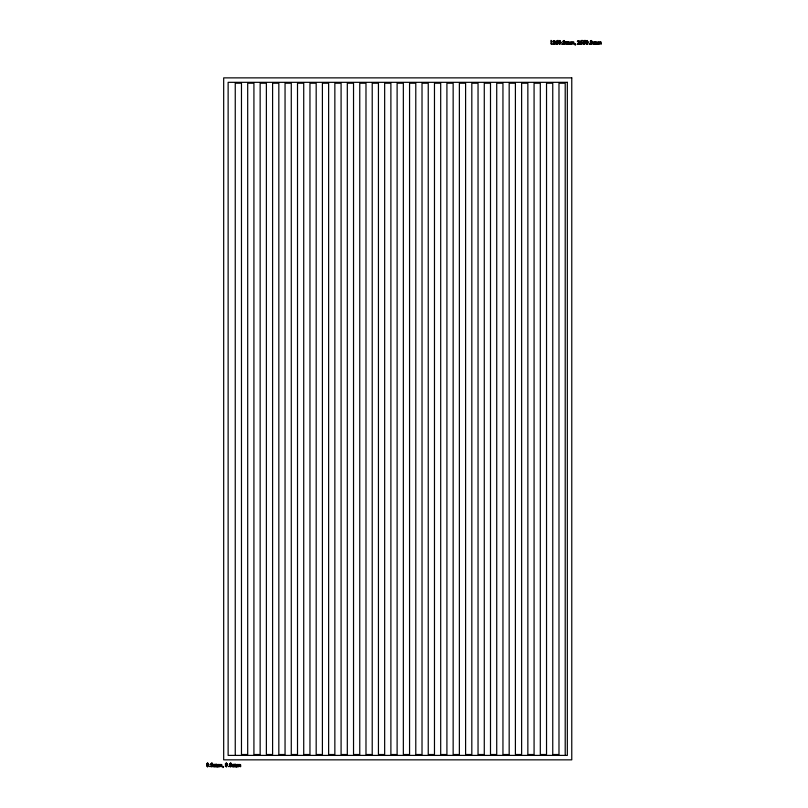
<?xml version="1.0" encoding="UTF-8"?>
<svg xmlns="http://www.w3.org/2000/svg" width="808" height="808" viewBox="0 0 808 808"><rect width="100%" height="100%" fill="white"/><g stroke="black" fill="none" stroke-linecap="round" stroke-linejoin="round"><path stroke-width="1.21" d="M597.334 44.228L597.546 41.935L601.162 42.066C601.97 45.521 600.314 44.49 600.334 42.006C600.071 44.157 598.819 45.692 599.213 42.279L598.203 42.339L598.597 44.309L595.981 44.309L595.91 42.006L595.304 42.349L595.718 44.309L594.435 44.309L594.789 42.279L594.072 42.097L594.173 44.309L592.91 44.309L592.92 42.097L596.142 41.703L597.233 44.309M569.923 44.228L568.832 41.703L565.61 41.996L565.6 44.309L566.862 44.309L566.761 42.097L567.479 42.279L567.125 44.309L568.408 44.309L567.994 42.349L568.6 42.006L568.67 44.309L571.286 44.309L570.892 42.339L571.902 42.279C571.509 45.692 572.761 44.157 573.024 42.006C573.003 44.49 574.66 45.521 573.852 42.066L570.034 41.996L569.923 44.309M217.806 766.721L216.726 764.196L213.504 764.479L213.494 766.792L214.756 766.792L214.655 764.58L215.372 764.762L215.019 766.792L216.292 766.792L215.877 764.833L216.493 764.489L216.564 766.792L219.18 766.792L218.786 764.822L219.796 764.762C219.402 768.176 220.655 766.64 220.917 764.489C220.897 766.974 222.553 768.004 221.746 764.56L217.928 764.479L217.806 766.792M565.206 754.51L565.206 83.214L558.985 83.214L558.985 754.51L552.753 754.51L552.753 83.214L546.531 83.214L546.531 754.51L540.31 754.51L540.31 83.214L534.078 83.214L534.078 754.51L527.856 754.51L527.856 83.214L521.625 83.214L521.625 754.51L515.403 754.51L515.403 83.214L509.171 83.214L509.171 754.51L502.95 754.51L502.95 83.214L496.728 83.214L496.728 754.51L490.496 754.51L490.496 83.214L484.275 83.214L484.275 754.51L478.043 754.51L478.043 83.214L471.821 83.214L471.821 754.51L465.6 754.51L465.6 83.214L459.368 83.214L459.368 754.51L453.147 754.51L453.147 83.214L446.915 83.214L446.915 754.51L440.693 754.51L440.693 83.214L434.472 83.214L434.472 754.51L428.24 754.51L428.24 83.214L422.018 83.214L422.018 754.51L415.787 754.51L415.787 83.214L409.565 83.214L409.565 754.51L403.344 754.51L403.344 83.214L397.112 83.214L397.112 754.51L390.89 754.51L390.89 83.214L384.659 83.214L384.659 754.51L378.437 754.51L378.437 83.214L372.215 83.214L372.215 754.51L365.984 754.51L365.984 83.214L359.762 83.214L359.762 754.51L353.53 754.51L353.53 83.214L347.309 83.214L347.309 754.51L341.087 754.51L341.087 83.214L334.855 83.214L334.855 754.51L328.634 754.51L328.634 83.214L322.402 83.214L322.402 754.51L316.18 754.51L316.18 83.214L309.959 83.214L309.959 754.51L303.727 754.51L303.727 83.214L297.506 83.214L297.506 754.51L291.274 754.51L291.274 83.214L285.052 83.214L285.052 754.51L278.831 754.51L278.831 83.214L272.599 83.214L272.599 754.51L266.377 754.51L266.377 83.214L260.146 83.214L260.146 754.51L253.924 754.51L253.924 83.214L247.692 83.214L247.692 754.51L241.471 754.51L241.471 83.214L235.249 83.214L235.249 754.51M236.704 766.792L236.714 764.479L240.531 764.56C241.339 768.004 239.683 766.974 239.703 764.489C239.441 766.64 238.188 768.176 238.582 764.762L237.572 764.822L237.966 766.792L235.35 766.792L235.279 764.489L234.673 764.833L235.078 766.792L233.805 766.792L234.158 764.762L233.441 764.58L233.542 766.792L232.28 766.792L232.29 764.479L235.512 764.196L236.593 766.792M206.989 763.893L207.656 766.691L208.282 763.873L207.636 763.126L206.989 763.893M211.252 763.893L211.918 766.691L212.544 763.873L211.898 763.126L211.252 763.893M225.775 763.893L226.442 766.691L227.068 763.873L226.422 763.126L225.775 763.893M230.038 763.893L230.704 766.691L231.33 763.873L230.684 763.126L230.038 763.893M559.096 41.41L559.772 44.198L560.388 41.39L559.742 40.632L559.096 41.41M563.358 41.41L564.035 44.198L564.651 41.39L564.004 40.632L563.358 41.41M586.406 41.41L587.083 44.198L587.699 41.39L587.052 40.632L586.406 41.41M590.668 41.41L591.345 44.198L591.961 41.39L591.315 40.632L590.668 41.41M208.918 764.883L207.626 766.842L206.727 766.348L206.606 763.671L207.656 762.974L208.918 764.883M213.181 764.883L211.888 766.842L210.989 766.348L210.868 763.671L211.918 762.974L213.181 764.883M227.704 764.883L226.412 766.842L225.513 766.348L225.392 763.671L226.442 762.974L227.704 764.883M231.967 764.883L230.674 766.842L229.775 766.348L229.654 763.671L230.704 762.974L231.967 764.883M561.035 42.4L559.732 44.359L558.833 43.864L558.712 41.188L559.762 40.491L561.035 42.4M565.297 42.4L563.994 44.359L563.095 43.864L562.974 41.188L564.024 40.491L565.297 42.4M588.345 42.4L587.042 44.359L586.143 43.864L586.022 41.188L587.073 40.491L588.345 42.4M592.607 42.4L591.305 44.359L590.406 43.864L590.284 41.188L591.335 40.491L592.607 42.4M556.369 42.38L557.086 44.198L557.601 42.602L556.369 42.38M580.407 41.905L582.063 43.178L581.275 44.157L580.215 44.006L582.043 43.955L582.376 42.41L580.821 41.481L582.518 40.44L581.023 40.541L580.417 41.875M583.245 41.905L584.911 43.178L584.113 44.157L583.053 44.006L584.881 43.955L585.214 42.41L583.669 41.481L585.366 40.44L583.861 40.541L583.255 41.875M551.096 43.804C553.389 47.42 550.208 34.471 551.096 43.804M223.412 766.873L222.998 767.6L223.634 766.731L222.927 766.317L223.412 766.873M575.528 44.39L575.104 45.117L575.75 44.248L575.033 43.834L575.528 44.39M558.227 43.046L557.055 44.369L556.156 43.905L555.763 42.693L556.54 41.006C560.611 38.986 554.692 42.349 557.187 41.865L558.227 43.046M555.126 41.491L553.45 43.874L555.349 43.501L555.106 44.309L552.894 44.309L554.641 41.733L553.884 40.885L552.904 41.612L553.369 40.723L554.844 40.774L555.126 41.491M579.599 41.491L577.922 43.874L579.821 43.501L579.578 44.309L577.366 44.309L579.104 41.733L578.356 40.885L577.366 41.612L577.841 40.723L579.306 40.774L579.599 41.491M210.383 766.54L209.757 766.54L210.383 766.54M229.169 766.54L228.543 766.54L229.169 766.54M562.489 44.056L561.863 44.056L562.489 44.056M589.8 44.056L589.173 44.056L589.8 44.056M571.771 77.871L223.685 77.871L223.685 759.843L571.771 759.843L571.771 77.871M567.327 82.325L228.129 82.325L228.129 755.399L567.327 755.399L567.327 82.325"/></g></svg>
